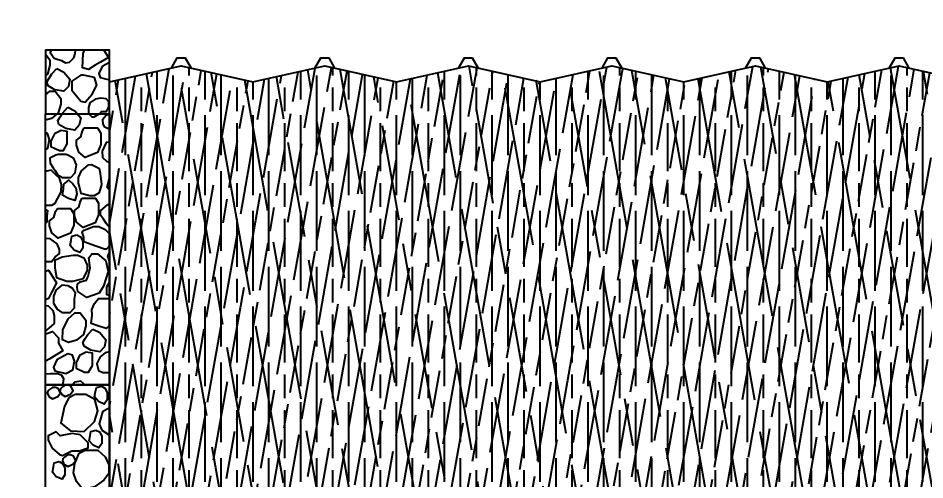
# Model space of a CAD drawing. Header units: millimetres. Extents: x -251401 to 377140, y -30451 to 275830.
# Drawn here: x 312120 to 317804, y 363 to 3260 of the extents above; entities that cross this region are included whole.
import ezdxf

# ---------------------------------------------------------------- set-up
doc = ezdxf.new("R2010")
doc.units = ezdxf.units.MM
for name, color, linetype in [('0-S8', 8, 'Continuous'), ('A-DIMENSIONS', 30, 'Continuous'), ('A-WALL', 4, 'Continuous')]:
    doc.layers.add(name, color=color, linetype=linetype)
doc.styles.add('LEROY', font='simplex.shx')
doc.dimstyles.new('DIM100', dxfattribs={"dimscale": 0, "dimtxt": 220, "dimasz": 180, "dimexe": 220, "dimexo": 250, "dimgap": 1, "dimtad": 1, "dimtoh": 1, "dimlfac": 0.001, "dimzin": 1, "dimdsep": 46, "dimtxsty": 'LEROY', "dimblk1": 'ORIGIN', "dimblk2": 'ORIGIN', "dimsah": 1, "dimcen": 0.18, "dimclrd": 30, "dimclre": 30, "dimclrt": 7, "dimazin": 0, "dimtfac": 1, "dimtix": 1, "dimtmove": 1, "dimatfit": 3, "dimfxl": 1, "dimtvp": 1, "dimtolj": 2, "dimtzin": 0, "dimarcsym": 0})

# ---------------------------------------------------------------- blocks, each defined once
blk = doc.blocks.new('24GH14H14H')
at = {"layer": '0-S8', "color": 8}
for points in [[(-229.4, 1784.2), (-236.2, 1768.2), (-210.2, 1733.5), (-192.9, 1727.7), (-164.8, 1718.4), (-138.9, 1702.7), (-113.9, 1707.5), (-86.9, 1734.5), (-79.2, 1761.4), (-76.3, 1784.2)], [(100.7, 1784.2), (128.8, 1737.4), (79.5, 1707.8), (46.5, 1688.1), (4.1, 1662.6), (-33.6, 1673.2), (-28, 1761.5), (-20.9, 1784.2)], [(-264.4, 1758.1), (-237.8, 1723.5), (-237.8, 1688.2), (-253.1, 1633.6), (-264.4, 1624.2)], [(135.6, 1706.4), (90.7, 1681.5), (69.3, 1636.2), (78.1, 1612.2), (135.6, 1597.3)], [(-264.4, 1502.6), (-238.6, 1525.5), (-204, 1525.5), (-169.4, 1480.5), (-169.4, 1445.2), (-184.7, 1390.5), (-228.1, 1354.4), (-264.4, 1343.7)], [(135.6, 1381.6), (115.1, 1373.1), (91.5, 1346.4), (93.7, 1319.7), (102.1, 1304.5), (122.7, 1293.1), (135.6, 1294.3)], [(-264.4, 1160.8), (-250.5, 1168), (-240.4, 1222.8), (-252.4, 1260), (-264.4, 1263.7)], [(135.6, 1207.1), (114.2, 1203.1), (90, 1149.9), (91.2, 1109.3), (116.6, 1086.9), (135.6, 1080)], [(-264.4, 811.1), (-255.2, 811.1), (-226.2, 811.1), (-205.3, 822.4), (-187.5, 855.4), (-167.4, 894.8), (-165.8, 940.7), (-177.9, 980.2), (-202, 1002.7), (-230.6, 1029.4), (-264.4, 1021.2)], [(135.6, 908.1), (121.2, 921.8), (135.6, 978.3)], [(135.6, 670.1), (118.2, 694.2), (97.7, 722.6), (78.7, 748.9), (78.7, 774.7), (125, 815.5), (135.6, 819.4)], [(-264.4, 695), (-254.4, 705.6), (-254.4, 742.5), (-250, 774.3), (-264.4, 786.1)], [(135.6, 555.5), (116.6, 534.4), (104.5, 534.4), (49.7, 554.3), (-24.9, 581.5), (-24.9, 607.7), (-35, 643.2), (-23.5, 654.7), (35.5, 677.4), (69.7, 677.4), (108.8, 657.5), (135.6, 630.7)], [(-264.4, 603.9), (-240.7, 602.3), (-193.9, 568.5), (-178.8, 531.8), (-178.8, 507.3), (-201.8, 489.3), (-224.9, 454.7), (-264.4, 454.7)], [(135.6, 460.2), (126, 492.7), (135.6, 513.7)], [(-264.4, 397.9), (-246.1, 404), (-216.9, 357.7), (-195.4, 323.7), (-226.6, 263.3), (-246.2, 225.5), (-264.4, 217.7)], [(135.6, 327.6), (117.2, 295.5), (117.2, 251.1), (135.6, 246.2)], [(-264.4, 181.7), (-248.8, 178.4), (-219.9, 151), (-209.8, 117.8), (-209.8, 68), (-244.5, 39.8), (-264.4, 23.6)], [(135.6, 58.8), (132.9, 51.1), (114.9, 38.2), (56.9, 56.9), (21.1, 68.3), (27.5, 119.9), (24.6, 156.5), (42.5, 195.1), (66.9, 226), (94.2, 226), (135.6, 226)], [(-264.4, -0.6), (-256, 5.3), (-221.4, 18.2), (-184.4, -22), (-184.4, -54.9), (-155.5, -103.1), (-204.8, -132.7), (-237.7, -152.5), (-264.4, -168.5)], [(135.6, -108.9), (109.5, -115.6), (78, -139.5), (56.6, -182.3), (66.7, -227), (95.1, -239.6), (135.4, -239.6), (135.6, -239.2)], [(-157.1, -315.8), (-155.1, -308.7), (-151.2, -277.9), (-162.8, -257.7), (-187.8, -246.1), (-234.1, -246.1), (-263, -250), (-264.4, -250.8)], [(-19.2, -315.8), (-24.8, -310.7), (-43.7, -293.5), (-81.7, -300.1), (-95.6, -315.8)]]:
    blk.add_lwpolyline(points, dxfattribs=at)
for points in [[(-194.2, 1667.7), (-149.7, 1645.4), (-112.3, 1600.9), (-121.8, 1555.5), (-149.7, 1525.3), (-205.9, 1535), (-249.1, 1559.7), (-255.8, 1584.1), (-241.6, 1607.3), (-225.5, 1633.7)], [(-43.7, 1626.1), (-100.7, 1589.7), (-100.7, 1532.8), (-42.7, 1464), (-17.3, 1457.5), (26.9, 1506.5), (56.6, 1564.5), (42.1, 1612.1), (-27, 1626.6)], [(47.2, 1475.3), (12.9, 1453.2), (4.5, 1424.2), (4.5, 1386.8), (25.1, 1364.7), (40.3, 1364.7), (75.4, 1386.1), (85.3, 1398.3), (117.4, 1398.3), (132.6, 1428), (131.9, 1460), (114.3, 1477.6), (82.3, 1482.9)], [(-125.8, 1424.6), (-81.3, 1402.3), (-43.9, 1357.8), (-53.4, 1312.5), (-81.3, 1282.3), (-137.5, 1292), (-180.7, 1316.7), (-187.4, 1341), (-173.2, 1364.2), (-157.1, 1390.7)], [(-166.7, 1280.1), (-208.9, 1259.3), (-231, 1212.1), (-231, 1179.4), (-176.8, 1153.6), (-152.8, 1153.6), (-128.3, 1195.7), (-128.3, 1243.6), (-128.3, 1273.2)], [(-21.7, 1295.7), (61, 1295.7), (81.6, 1263.3), (81.6, 1190.9), (60.3, 1140.3), (-16.3, 1109.7), (-56.4, 1144), (-70.3, 1186.3), (-70.3, 1218.3), (-43.3, 1238.7), (-33.1, 1276.7)], [(-199.7, 1125.1), (-237.3, 1105.1), (-235.8, 1074), (-217.2, 1045.5), (-205.7, 1029.9), (-187.1, 1000.4), (-158.6, 984.9), (-131, 983.8), (-106.4, 983.8), (-79.9, 1013.9), (-69.8, 1064.5), (-87.4, 1103.6), (-121.5, 1121.6), (-136.3, 1129.5), (-185.6, 1129.5)], [(-0.8, 1062.6), (-41.4, 1025.8), (-60.4, 985.2), (-60.4, 949.6), (-52.2, 920.5), (-42.7, 885.6), (13.8, 871), (41.8, 871), (73.5, 890), (88.1, 941.4), (79.2, 1008.6), (72.9, 1038.5), (24, 1063.8)], [(-149.9, 942.7), (-118.8, 966.8), (-94.7, 944.6), (-74.4, 918.6), (-68, 880.5), (-82, 839.3), (-121.1, 852.5), (-143, 864.6), (-158.8, 873.4), (-153.1, 912.8)], [(-35.3, 855.8), (47.4, 855.8), (68.1, 823.4), (68.1, 751), (46.8, 700.4), (-29.8, 669.8), (-70, 704.1), (-83.8, 746.4), (-83.8, 778.4), (-56.8, 798.9), (-46.6, 836.8)], [(-190.5, 789.9), (-107.8, 789.9), (-87.1, 757.4), (-87.1, 685.1), (-108.5, 634.5), (-185.1, 603.9), (-225.2, 638.1), (-239.1, 680.4), (-239.1, 712.5), (-212.1, 732.9), (-201.9, 770.8)], [(-68.1, 624.6), (-46.1, 612.5), (-31.4, 585.8), (-31.4, 540.3), (-49.8, 513), (-85.9, 529.3), (-110.5, 558.1), (-104.3, 591.1), (-99.5, 616.3)], [(-160.7, 485.6), (-206.1, 463.2), (-206.1, 417.9), (-195.3, 358.1), (-130.5, 335.1), (-93, 335.1), (-26.7, 350.9), (-2.2, 404.2), (-2.2, 435.2), (-21, 476.9), (-62, 495.6), (-90.8, 495.6)], [(-67.1, 293.9), (-63.6, 314.4), (-47.2, 329.3), (-7.5, 341), (1.4, 364.8), (14.3, 415.2), (5.8, 481), (24.5, 504.8), (60.3, 504.8), (113.6, 461.2), (128.4, 394.8), (98.3, 303.5), (72.2, 259.8), (-6.7, 232.6), (-37.9, 253), (-61.6, 268.5)], [(-161.9, 308.2), (-200.7, 278.6), (-215, 238.7), (-215, 197), (-191.6, 158.9), (-161.9, 137.8), (-111.2, 137.8), (-83.8, 167.4), (-83.8, 221), (-78.1, 258.6), (-97.5, 291.1), (-122, 304.2)], [(-156.8, 28.4), (-123.3, 97.9), (-81.5, 134.8), (-46.9, 134.8), (-12.3, 89.8), (-12.3, 54.5), (-27.6, -0.1), (-71, -36.3), (-120, -50.7), (-157.8, -34.7)], [(31.3, 33.9), (75.8, 11.7), (113.2, -32.9), (103.7, -78.2), (75.8, -108.4), (19.6, -98.7), (-23.6, -74), (-30.3, -49.6), (-16.1, -26.4), (0, 0)], [(-9.6, -110.6), (-51.8, -131.3), (-73.9, -178.6), (-73.9, -211.3), (-19.7, -237.1), (4.3, -237.1), (28.8, -194.9), (28.8, -147.1), (28.8, -117.5)], [(-125.5, -121.3), (-193.6, -159), (-215, -204.4), (-206.2, -228.3), (-138.1, -245.9), (-93.4, -222.6), (-83.3, -167.9), (-95.3, -130.7)]]:
    blk.add_lwpolyline(points, close=True, dxfattribs=at)
blk = doc.blocks.new('24HG4H4H4')
at = {"layer": '0-S8', "color": 8}
for points in [[(44.1, 3812.1), (76, 3826.7), (93.6, 3850.2), (79.7, 3877.1), (61.7, 3883.9), (42.2, 3883.9), (24.3, 3870), (13.1, 3860.1), (10.6, 3846.5), (17.5, 3831.9), (22.4, 3824.8)], [(123.4, 3826.6), (155.3, 3841.1), (173, 3864.6), (159, 3891.5), (141.1, 3898.4), (121.5, 3898.4), (103.6, 3884.4), (92.4, 3874.5), (90, 3860.9), (96.8, 3846.4), (101.7, 3839.3)], [(349.6, 3890.8), (371.6, 3878.8), (386.3, 3852.1), (386.3, 3806.5), (367.9, 3779.3), (331.8, 3795.5), (307.2, 3824.3), (313.4, 3857.3), (318.2, 3882.5)], [(117.9, 3765.2), (95.7, 3658.7), (155.6, 3612.1), (241.1, 3607.7), (305.5, 3668.7), (327.7, 3736.4), (308.8, 3807.4), (252.2, 3839.6), (185.6, 3839.6), (144.5, 3817.4)], [(86.6, 3463.2), (105.9, 3457.4), (163.6, 3485), (212, 3485), (266.1, 3504.2), (266.1, 3534.9), (217.2, 3586.4), (166.2, 3593.7), (90.3, 3580.2), (65.8, 3604.6), (16.9, 3579.6), (16.9, 3553.1), (40.8, 3503.2)], [(315.1, 3615.9), (337.1, 3603.9), (351.8, 3577.2), (351.8, 3531.6), (333.4, 3504.4), (297.2, 3520.6), (272.6, 3549.4), (278.9, 3582.4), (283.7, 3607.6)], [(211, 3471.9), (248.9, 3490.3), (327.9, 3490.3), (372.4, 3449.1), (396.8, 3398.1), (396.8, 3344.2), (364.1, 3302.3), (305.5, 3259), (233.2, 3243.8), (194.4, 3292.5), (173.9, 3347.2), (182.2, 3407.3)], [(84.7, 3418.6), (106.7, 3406.6), (121.4, 3379.9), (121.4, 3334.3), (103.1, 3307.1), (66.9, 3323.3), (42.3, 3352.1), (48.6, 3385.1), (53.4, 3410.3)], [(139.2, 3387.9), (171.1, 3402.5), (188.7, 3426), (174.8, 3452.9), (156.8, 3459.7), (137.3, 3459.7), (119.4, 3445.8), (108.2, 3435.9), (105.8, 3422.3), (112.6, 3407.8), (117.5, 3400.6)]]:
    blk.add_lwpolyline(points, close=True, dxfattribs=at)
blk.add_lwpolyline([(400, 3754.9), (356.5, 3730.9), (336.7, 3654.4), (352.8, 3614.9), (400, 3583.8)], dxfattribs=at)
blk = doc.blocks.new('USER ARROW 100')
at = {"layer": 'A-DIMENSIONS'}
for q in [(-200, 0), (200, 0)]:
    blk.add_line((0, 0), q, dxfattribs=at)
for points in [[(0, 0), (0, 200)], [(0, 0), (0, -200)]]:
    blk.add_lwpolyline(points, dxfattribs=at)
blk.add_circle((0, 0), 90, dxfattribs=at)
blk = doc.blocks.new('*D179')
at = {"layer": 'A-DIMENSIONS', "color": 30, "transparency": 16777216}
for p, q in [((312042, 3059.9), (308399.5, 3059.9)), ((308399.5, -2939.1), (308399.5, 3058.9)), ((312042, -2940.1), (308399.5, -2940.1))]:
    blk.add_line(p, q, dxfattribs=at)
at = {"layer": 'Defpoints', "color": 0, "transparency": 16777216}
for p in [(308399.5, 3059.9), (312292, 3059.9), (312292, -2940.1)]:
    blk.add_point(p, dxfattribs=at)
at = {"layer": 'A-DIMENSIONS', "color": 30, "transparency": 16777216}
for p, rotation in [((308399.5, 3059.9), 90), ((308399.5, -2940.1), 270)]:
    blk.add_blockref('USER ARROW 100', p, dxfattribs=dict(at, rotation=rotation))
at = {"layer": 'A-DIMENSIONS', "color": 7, "transparency": 16777216, "insert": (308189.5, 59.9), "char_height": 220, "attachment_point": 5, "rotation": 90, "style": 'LEROY'}
blk.add_mtext('\\A2;6.00 METERS', dxfattribs=at)
blk = doc.blocks.new('*D183')
at = {"layer": 'A-DIMENSIONS', "color": 30, "transparency": 16777216}
for p, q in [((312042, 3059.9), (308899.5, 3059.9)), ((308899.5, 3058.9), (308899.5, 160.9)), ((312042, 159.9), (308899.5, 159.9))]:
    blk.add_line(p, q, dxfattribs=at)
at = {"layer": 'Defpoints', "color": 0, "transparency": 16777216}
for p in [(312292, 3059.9), (308899.5, 159.9), (312292, 159.9)]:
    blk.add_point(p, dxfattribs=at)
at = {"layer": 'A-DIMENSIONS', "color": 30, "transparency": 16777216}
for p, rotation in [((308899.5, 3059.9), 90), ((308899.5, 159.9), 270)]:
    blk.add_blockref('USER ARROW 100', p, dxfattribs=dict(at, rotation=rotation))
at = {"layer": 'A-DIMENSIONS', "color": 7, "transparency": 16777216, "insert": (308689.5, 1609.9), "char_height": 220, "attachment_point": 5, "rotation": 90, "style": 'LEROY'}
blk.add_mtext('\\A2;2.90', dxfattribs=at)

msp = doc.modelspace()

# ---------------------------------------------------------------- hatches: boundary and pattern name
at = {"layer": '0-S8'}
h = msp.add_hatch(dxfattribs=at)
h.set_pattern_fill('GOST_WOOD', color=8, scale=100, angle=10)
h.set_pattern_definition([(100, (288658.95, -1143.9), (590.885, 104.189), [1000, -200]), (100, (288890.64, -1306.1), (590.885, 104.189), [600, -150, 300, -150]), (100, (289139.7, -1566.83), (590.885, 104.189), [1000, -200])])
edge = h.paths.add_edge_path()
edge.add_line((313142, 2959.856), (312692, 2859.856))
edge.add_line((312692, 2859.856), (312692, 159.856))
edge.add_line((312692, 159.856), (319892, 159.856))
edge.add_line((319892, 159.856), (319892, 2859.856))
edge.add_arc((319442, 1897.356), 1062.5, 64.942385, 90)
edge.add_line((319442, 2959.856), (318992, 2859.856))
edge.add_line((318992, 2859.856), (318542, 2959.856))
edge.add_line((318542, 2959.856), (318092, 2859.856))
edge.add_line((318092, 2859.856), (317642, 2959.856))
edge.add_line((317642, 2959.856), (317192, 2859.856))
edge.add_line((317192, 2859.856), (316742, 2959.856))
edge.add_line((316742, 2959.856), (316292, 2859.856))
edge.add_line((316292, 2859.856), (315842, 2959.856))
edge.add_arc((315842, 1897.356), 1062.5, 90, 115.057615)
edge.add_arc((314942, 1897.356), 1062.5, 64.942385, 90)
edge.add_line((314942, 2959.856), (314492, 2859.856))
edge.add_line((314492, 2859.856), (314042, 2959.856))
edge.add_line((314042, 2959.856), (313592, 2859.856))
edge.add_line((313592, 2859.856), (313142, 2959.856))
h = msp.add_hatch(dxfattribs=at)
h.set_pattern_fill('GOST_WOOD', color=8, scale=50, angle=350)
h.set_pattern_definition([(80, (302292, 0), (295.4423, -52.0945), [500, -100]), (80, (302373.12, -115.85), (295.4423, -52.0945), [300, -75, 150, -75]), (80, (302445.55, -280.93), (295.4423, -52.0945), [500, -100])])
h.paths.add_polyline_path([(312692, 2859.856), (313142, 2959.856), (313592, 2859.856), (314042, 2959.856), (314492, 2859.856), (314942, 2959.856), (315392, 2859.856), (315842, 2959.856), (316292, 2859.856), (316742, 2959.856), (317192, 2859.856), (317642, 2959.856), (318092, 2859.856), (318542, 2959.856), (318992, 2859.856), (319442, 2959.856), (319892, 2859.856), (319892, 159.856), (312692, 159.856)])
h = msp.add_hatch(dxfattribs=at)
h.set_pattern_fill('GOST_WOOD', color=8, scale=50)
h.set_pattern_definition([(90, (302292, 0), (300, -2e-14), [500, -100]), (90, (302392, -100), (300, -2e-14), [300, -75, 150, -75]), (90, (302492, -250), (300, -2e-14), [500, -100])])
h.paths.add_polyline_path([(313142, 2959.856), (312692, 2859.856), (312692, 159.856), (319892, 159.856), (319892, 2859.856), (319442, 2959.856), (318992, 2859.856), (318542, 2959.856), (318092, 2859.856), (317642, 2959.856), (317192, 2859.856), (316742, 2959.856), (316292, 2859.856), (315842, 2959.856), (315392, 2859.856), (314942, 2959.856), (314492, 2859.856), (314042, 2959.856), (313592, 2859.856)])

# ---------------------------------------------------------------- linework, layer by layer
at = {"layer": '0-S8', "color": 8}
for points in [[(313080.204, 2946.124), (313117, 3009.856), (313167, 3009.856), (313203.796, 2946.124)], [(313980.204, 2946.124), (314017, 3009.856), (314067, 3009.856), (314103.796, 2946.124)], [(314880.204, 2946.124), (314917, 3009.856), (314967, 3009.856), (315003.796, 2946.124)], [(315780.204, 2946.124), (315817, 3009.856), (315867, 3009.856), (315903.796, 2946.124)], [(316680.204, 2946.124), (316717, 3009.856), (316767, 3009.856), (316803.796, 2946.124)], [(317580.204, 2946.124), (317617, 3009.856), (317667, 3009.856), (317703.796, 2946.124)]]:
    msp.add_lwpolyline(points, dxfattribs=at)
at = {"layer": 'A-WALL'}
for points in [[(312292, 2659.856), (312692, 2659.856), (312692, 3059.856), (312292, 3059.856)], [(312292, 2659.856), (312692, 2659.856), (312692, 959.856), (312292, 959.856)], [(312292, 959.856), (312692, 959.856), (312692, 159.856), (319892, 159.856), (319892, 959.856), (320292, 959.856), (320292, -2940.144), (312292, -2940.144)]]:
    msp.add_lwpolyline(points, close=True, dxfattribs=at)
at = {"layer": 'A-WALL', "color": 3}
msp.add_lwpolyline([(312692, 2859.856), (313142, 2959.856), (313592, 2859.856), (314042, 2959.856), (314492, 2859.856), (314942, 2959.856), (315392, 2859.856), (315842, 2959.856), (316292, 2859.856), (316742, 2959.856), (317192, 2859.856), (317642, 2959.856), (318092, 2859.856), (318542, 2959.856), (318992, 2859.856), (319442, 2959.856), (319892, 2859.856), (319892, 159.856), (312692, 159.856)], close=True, dxfattribs=at)

# ---------------------------------------------------------------- block references
at = {"layer": 'A-WALL'}
for name, p in [('24GH14H14H', (312556.389, 1275.69)), ('24HG4H4H4', (312292, -2940.144))]:
    msp.add_blockref(name, p, dxfattribs=at)

# ---------------------------------------------------------------- dimensions: what is measured, and where the dimension line sits
at = {"layer": 'A-DIMENSIONS'}
dim = msp.add_linear_dim(base=(308399.5, 3059.856), p1=(312292, -2940.144), p2=(312292, 3059.856), angle=90, text='<> METERS', dimstyle='DIM100', override={"dimscale": 1, "dimasz": 1, "dimexe": 0, "dimgap": 100, "dimblk1": 'USER ARROW 100', "dimblk2": 'USER ARROW 100', "dimlwd": 65535, "dimlwe": 65535}, dxfattribs=at)
dim.commit()
dim.dimension.update_dxf_attribs({"geometry": '*D179', "text_midpoint": (308189.5, 59.856)})
dim = msp.add_linear_dim(base=(308899.5, 159.856), p1=(312292, 3059.856), p2=(312292, 159.856), angle=270, dimstyle='DIM100', override={"dimscale": 1, "dimasz": 1, "dimexe": 0, "dimgap": 100, "dimblk1": 'USER ARROW 100', "dimblk2": 'USER ARROW 100', "dimlwd": 65535, "dimlwe": 65535}, dxfattribs=at)
dim.commit()
dim.dimension.update_dxf_attribs({"geometry": '*D183', "text_midpoint": (308689.5, 1609.856)})

doc.saveas('drawing.dxf')
